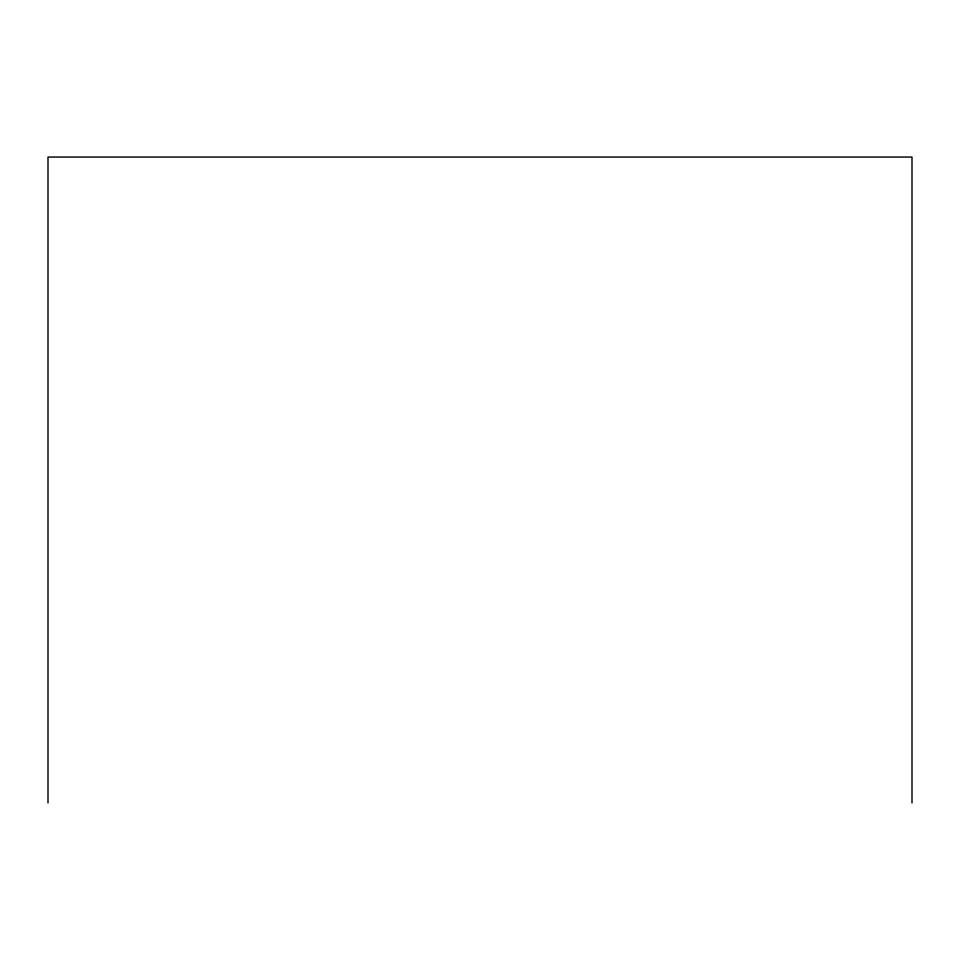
<?xml version="1.0" encoding="UTF-8"?>
<svg xmlns="http://www.w3.org/2000/svg" width="960" height="960" viewBox="0 0 960 960"><rect width="100%" height="100%" fill="white"/><g stroke="black" fill="none" stroke-linecap="round" stroke-linejoin="round"><path stroke-width="1.44" d="M912 802.944L912 157.056L48 157.056L48 802.944"/></g></svg>
